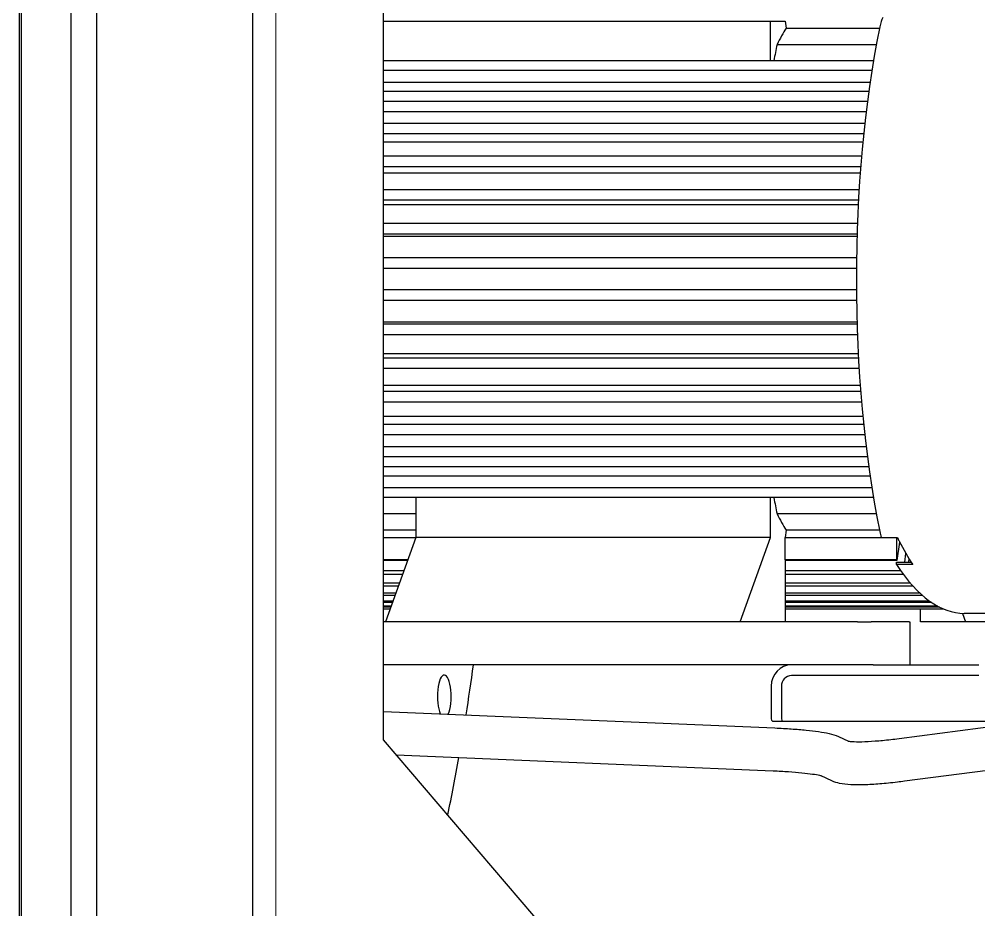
# Model space of a CAD drawing. Header units: millimetres. Extents: x -4172 to 126100, y -2 to 142133.
# Drawn here: x 31608 to 32056.1, y 43423.2 to 43838.9 of the extents above; entities that cross this region are included whole.
import ezdxf

# ---------------------------------------------------------------- set-up
doc = ezdxf.new("R2010")
doc.units = ezdxf.units.MM
doc.header["$LTSCALE"] = 100
doc.layers.add('P_Cable Ducts (CD)', color=30, linetype='Continuous', lineweight=18, true_color=0xff7f00)
doc.layers.add('Visible', color=7, linetype='Continuous', lineweight=25)

msp = doc.modelspace()

# ---------------------------------------------------------------- linework, layer by layer
at = {"layer": 'P_Cable Ducts (CD)'}
msp.add_line((31727.78, 44052.58), (31727.78, 43017.58), dxfattribs=at)
at = {"layer": 'Visible'}
for p, q in [((31608.8, 48882.58), (31608.8, 43017.58)), ((31632.27, 43017.58), (31632.27, 48882.58)), ((31717.07, 43017.58), (31717.07, 44517.58)), ((31607.95, 44052.58), (31607.95, 43017.58)), ((31644.02, 44052.58), (31644.02, 43017.58)), ((31778.07, 43502.58), (31778.07, 44052.58)), ((31778.07, 43838.07), (31958.84, 43838.07)), ((31958.84, 43819.54), (31958.84, 43838.07)), ((31958.84, 43838.07), (31965.62, 43838.07)), ((31965.62, 43838.07), (31966.12, 43834.76)), ((31966.12, 43834.76), (32009.73, 43834.76)), ((31961.86, 43827.16), (32008.27, 43827.16)), ((32006.93, 43819.54), (31778.07, 43819.54)), ((32006.2, 43815.01), (31778.07, 43815.01)), ((31778.07, 43809.49), (32005.36, 43809.49)), ((32004.73, 43805.11), (31778.07, 43805.11)), ((32004.1, 43800.43), (31778.07, 43800.43)), ((31778.07, 43795.79), (32003.52, 43795.79)), ((32002.86, 43790.2), (31778.07, 43790.2)), ((32002.35, 43785.41), (31778.07, 43785.41)), ((31778.07, 43781.67), (32001.97, 43781.67)), ((32001.35, 43774.92), (31778.07, 43774.92)), ((32000.95, 43770.04), (31778.07, 43770.04)), ((31778.07, 43767.21), (32000.73, 43767.21)), ((32000.2, 43759.33), (31778.07, 43759.33)), ((31999.91, 43754.39), (31778.07, 43754.39)), ((31778.07, 43752.49), (31999.81, 43752.49)), ((31999.41, 43743.52), (31778.07, 43743.52)), ((31999.24, 43738.54), (31778.07, 43738.54)), ((31778.07, 43737.59), (31999.21, 43737.59)), ((31998.99, 43727.58), (31778.07, 43727.58)), ((31998.93, 43722.58), (31778.07, 43722.58)), ((31998.93, 43712.58), (31778.07, 43712.58)), ((31998.99, 43707.58), (31778.07, 43707.58)), ((31999.21, 43697.57), (31778.07, 43697.57)), ((31999.24, 43696.62), (31778.07, 43696.62)), ((31999.41, 43691.63), (31778.07, 43691.63)), ((31999.81, 43682.67), (31778.07, 43682.67)), ((31999.91, 43680.77), (31778.07, 43680.77)), ((32000.2, 43675.83), (31778.07, 43675.83)), ((32000.73, 43667.95), (31778.07, 43667.95)), ((32000.95, 43665.12), (31778.07, 43665.12)), ((32001.35, 43660.24), (31778.07, 43660.24)), ((32001.97, 43653.49), (31778.07, 43653.49)), ((32002.35, 43649.74), (31778.07, 43649.74)), ((32002.86, 43644.95), (31778.07, 43644.95)), ((32003.52, 43639.37), (31778.07, 43639.37)), ((32004.1, 43634.73), (31778.07, 43634.73)), ((32004.73, 43630.05), (31778.07, 43630.05)), ((32005.36, 43625.67), (31778.07, 43625.67)), ((32006.2, 43620.15), (31778.07, 43620.15)), ((32006.93, 43615.61), (31778.07, 43615.61)), ((31793.21, 43615.61), (31793.21, 43597.08)), ((31958.84, 43597.08), (31958.84, 43615.61)), ((31793.21, 43608), (31778.07, 43608)), ((32008.27, 43608), (31961.86, 43608)), ((31793.21, 43600.4), (31778.07, 43600.4)), ((31966.12, 43600.4), (31965.62, 43597.08)), ((32009.73, 43600.4), (31966.12, 43600.4)), ((31778.07, 43597.08), (31793.21, 43597.08)), ((31793.21, 43597.08), (31778.98, 43557.58)), ((31958.84, 43597.08), (31793.21, 43597.08)), ((31944.6, 43557.58), (31958.84, 43597.08)), ((31965.62, 43586.51), (31965.62, 43597.08)), ((31965.62, 43597.08), (32010.57, 43597.08)), ((32010.57, 43597.08), (32018.14, 43597.08)), ((32017.68, 43597.08), (32017.68, 43586.51)), ((32019.12, 43594.87), (32017.83, 43586.29)), ((32019.64, 43593.88), (32018.98, 43593.88)), ((32021.52, 43585.47), (32022.02, 43589.59)), ((32023.46, 43587.18), (32023.25, 43585.47)), ((31789.41, 43586.51), (31778.07, 43586.51)), ((31789.32, 43586.29), (31778.07, 43586.29)), ((32017.68, 43586.51), (31965.62, 43586.51)), ((31965.62, 43586.51), (31965.62, 43557.58)), ((32017.83, 43586.29), (31965.62, 43586.29)), ((32017.83, 43586.29), (32017.68, 43586.51)), ((32017.68, 43584.36), (32017.68, 43585.47)), ((32017.68, 43585.47), (32024.53, 43585.47)), ((32025.25, 43584.36), (32017.68, 43584.36)), ((31787.6, 43581.51), (31778.07, 43581.51)), ((31786.96, 43579.73), (31778.07, 43579.73)), ((32019.62, 43581.51), (31965.62, 43581.51)), ((32020.92, 43579.73), (31965.62, 43579.73)), ((31785.5, 43575.68), (31778.07, 43575.68)), ((31784.99, 43574.25), (31778.07, 43574.25)), ((32024.16, 43575.68), (31965.62, 43575.68)), ((32025.44, 43574.25), (31965.62, 43574.25)), ((31783.8, 43570.95), (31778.07, 43570.95)), ((31783.41, 43569.87), (31778.07, 43569.87)), ((32028.69, 43570.95), (31965.62, 43570.95)), ((32029.89, 43569.87), (31965.62, 43569.87)), ((31782.5, 43567.35), (31778.07, 43567.35)), ((31782.24, 43566.62), (31778.07, 43566.62)), ((31781.61, 43564.89), (31778.07, 43564.89)), ((31781.48, 43564.52), (31778.07, 43564.52)), ((32033.07, 43567.35), (31965.62, 43567.35)), ((32034.11, 43566.62), (31965.62, 43566.62)), ((32036.97, 43564.89), (31965.62, 43564.89)), ((32037.67, 43564.52), (31965.62, 43564.52)), ((31781.14, 43563.58), (31778.07, 43563.58)), ((32039.7, 43563.58), (31965.62, 43563.58)), ((32028.87, 43557.58), (32028.87, 43563.58)), ((32048.45, 43561.59), (32049.89, 43557.58)), ((32156.24, 43561.58), (32049.3, 43561.58)), ((31778.98, 43557.58), (31778.07, 43557.58)), ((31944.6, 43557.58), (31778.98, 43557.58)), ((31999.49, 43557.58), (31944.6, 43557.58)), ((31999.49, 43557.58), (32005.84, 43557.58)), ((32023.63, 43557.58), (32005.84, 43557.58)), ((32023.63, 43557.58), (32023.9, 43557.58)), ((32023.9, 43557.58), (32023.9, 43537.58)), ((32083.76, 43557.58), (32028.87, 43557.58)), ((31999.49, 43537.58), (31778.07, 43537.58)), ((32005.84, 43537.58), (31999.49, 43537.58)), ((32006.81, 43537.58), (32005.84, 43537.58)), ((32006.81, 43537.58), (32012.49, 43537.58)), ((32012.49, 43537.58), (32015.03, 43537.58)), ((32015.03, 43537.58), (32056.05, 43537.58)), ((32056.05, 43537.58), (32056.1, 43537.58)), ((32012.49, 43532.58), (31968.62, 43532.58)), ((32015.03, 43532.58), (32012.49, 43532.58)), ((32056.05, 43532.58), (32015.03, 43532.58)), ((32056.1, 43532.58), (32056.05, 43532.58)), ((31959.16, 43527.58), (31959.16, 43513.23)), ((31963.89, 43527.58), (31963.89, 43513.23)), ((31778.07, 43515.86), (31960.91, 43508.1)), ((31959.8, 43511.23), (31964.54, 43511.23)), ((31964.54, 43511.23), (32066.96, 43511.23)), ((32018.85, 43503.2), (32067.27, 43509.54)), ((32034.98, 43202.58), (31778.07, 43502.58)), ((31990.65, 43504.07), (31995.23, 43501.96)), ((31784.06, 43495.58), (31960.06, 43488.12)), ((32021.44, 43483.37), (32093.73, 43492.83)), ((31982.29, 43485.9), (31987.31, 43483.59))]:
    msp.add_line(p, q, dxfattribs=at)
for centre, major_axis, ratio, start_param, end_param in [((32013.67, 43827.89), (0, -14), 0.322975, 3.701117, 4.152864), ((31997.25, 43651.76), (0, -206.82), 0.322975, 3.626294, 3.700006), ((32070.56, 43717.58), (0, -221.82), 0.322975, 4.152864, 5.271914), ((32018.51, 43717.58), (0, -206.82), 0.322975, 4.153976, 4.196851), ((31932.09, 43717.58), (0, 481.5), 0.764292, 3.325377, 4.866739), ((31932.09, 43717.58), (0, -476.5), 0.764292, 0.175642, 1.698728), ((32018.51, 43717.58), (0, -206.82), 0.322975, 5.227927, 5.270802), ((31997.25, 43783.4), (0, -206.82), 0.322975, 5.724772, 5.798483), ((32013.67, 43607.27), (0, -14), 0.322975, 5.271914, 5.52715), ((32021.24, 43607.27), (0, -14), 0.322975, 5.52715, 5.723661), ((32056.87, 43783.4), (0, -221.82), 0.322975, 5.723661, 5.826015), ((32049.3, 43783.4), (0, -221.82), 0.322975, 5.826015, 6.283185), ((31683.04, 43717.58), (0, 461), 0.322975, 4.255535, 4.311263), ((31968.62, 43527.58), (0, 10), 0.946407, 0, 1.570796), ((31806.5, 43522.82), (0, 10), 0.322975, 3.743313, 8.795654), ((31968.62, 43527.58), (0, 5), 0.946407, 0, 1.570796), ((31959.8, 43513.23), (0, -2), 0.322975, 4.712389, 6.283185), ((31964.54, 43513.23), (0, -2), 0.322975, 4.712389, 6.283185), ((31683.04, 43717.58), (0, 461), 0.322975, 4.138996, 4.206893)]:
    msp.add_ellipse(centre, major_axis=major_axis, ratio=ratio, start_param=start_param, end_param=end_param, dxfattribs=at)
for points, knots in [([(31960.91, 43508.1), (31963.56, 43507.99), (31966.12, 43507.85), (31970.97, 43507.52), (31973.27, 43507.33), (31977.53, 43506.91), (31979.49, 43506.67), (31983.06, 43506.15), (31984.67, 43505.87), (31987.65, 43505.18), (31988.97, 43504.84), (31990.65, 43504.07)], [1.576179, 1.576179, 1.576179, 1.576179, 1.780095, 1.780095, 1.984011, 1.984011, 2.187927, 2.187927, 2.391843, 2.391843, 2.595759, 2.595759, 2.595759, 2.595759]), ([(31995.04, 43502), (31995.04, 43502), (31995.12, 43501.98), (31995.59, 43501.9), (31996.21, 43501.82), (31998.17, 43501.7), (31999.7, 43501.67), (32003.31, 43501.75), (32005.38, 43501.86), (32009.92, 43502.2), (32012.39, 43502.43), (32016.24, 43502.87), (32017.53, 43503.03), (32018.85, 43503.2)], [0.6531169, 0.6531169, 0.6531169, 0.6531169, 0.7251771, 0.7251771, 0.8809063, 0.8809063, 1.1004276, 1.1004276, 1.3199488, 1.3199488, 1.53947, 1.53947, 1.646884, 1.646884, 1.646884, 1.646884]), ([(31960.06, 43488.12), (31962.56, 43488.01), (31964.95, 43487.88), (31969.44, 43487.58), (31971.53, 43487.41), (31975.3, 43487.03), (31976.98, 43486.83), (31979.78, 43486.42), (31980.91, 43486.21), (31982.01, 43485.95), (31982.27, 43485.88), (31982.42, 43485.83), (31982.43, 43485.83), (31982.44, 43485.83)], [1.5761786, 1.5761786, 1.5761786, 1.5761786, 1.7800948, 1.7800948, 1.984011, 1.984011, 2.1879271, 2.1879271, 2.3918433, 2.3918433, 2.4905705, 2.4905705, 2.4994285, 2.4994285, 2.4994285, 2.4994285]), ([(31987.31, 43483.59), (31988.67, 43482.96), (31989.8, 43482.66), (31992.7, 43482.04), (31994.44, 43481.88), (31998.27, 43481.68), (32000.35, 43481.67), (32004.87, 43481.8), (32007.31, 43481.94), (32012.5, 43482.35), (32015.24, 43482.62), (32019.19, 43483.08), (32020.31, 43483.22), (32021.44, 43483.37)], [0.549278, 0.549278, 0.549278, 0.549278, 0.682981, 0.682981, 0.902502, 0.902502, 1.122023, 1.122023, 1.341544, 1.341544, 1.561066, 1.561066, 1.646884, 1.646884, 1.646884, 1.646884])]:
    msp.add_open_spline(points, degree=3, knots=knots, dxfattribs=at)

doc.saveas('drawing.dxf')
